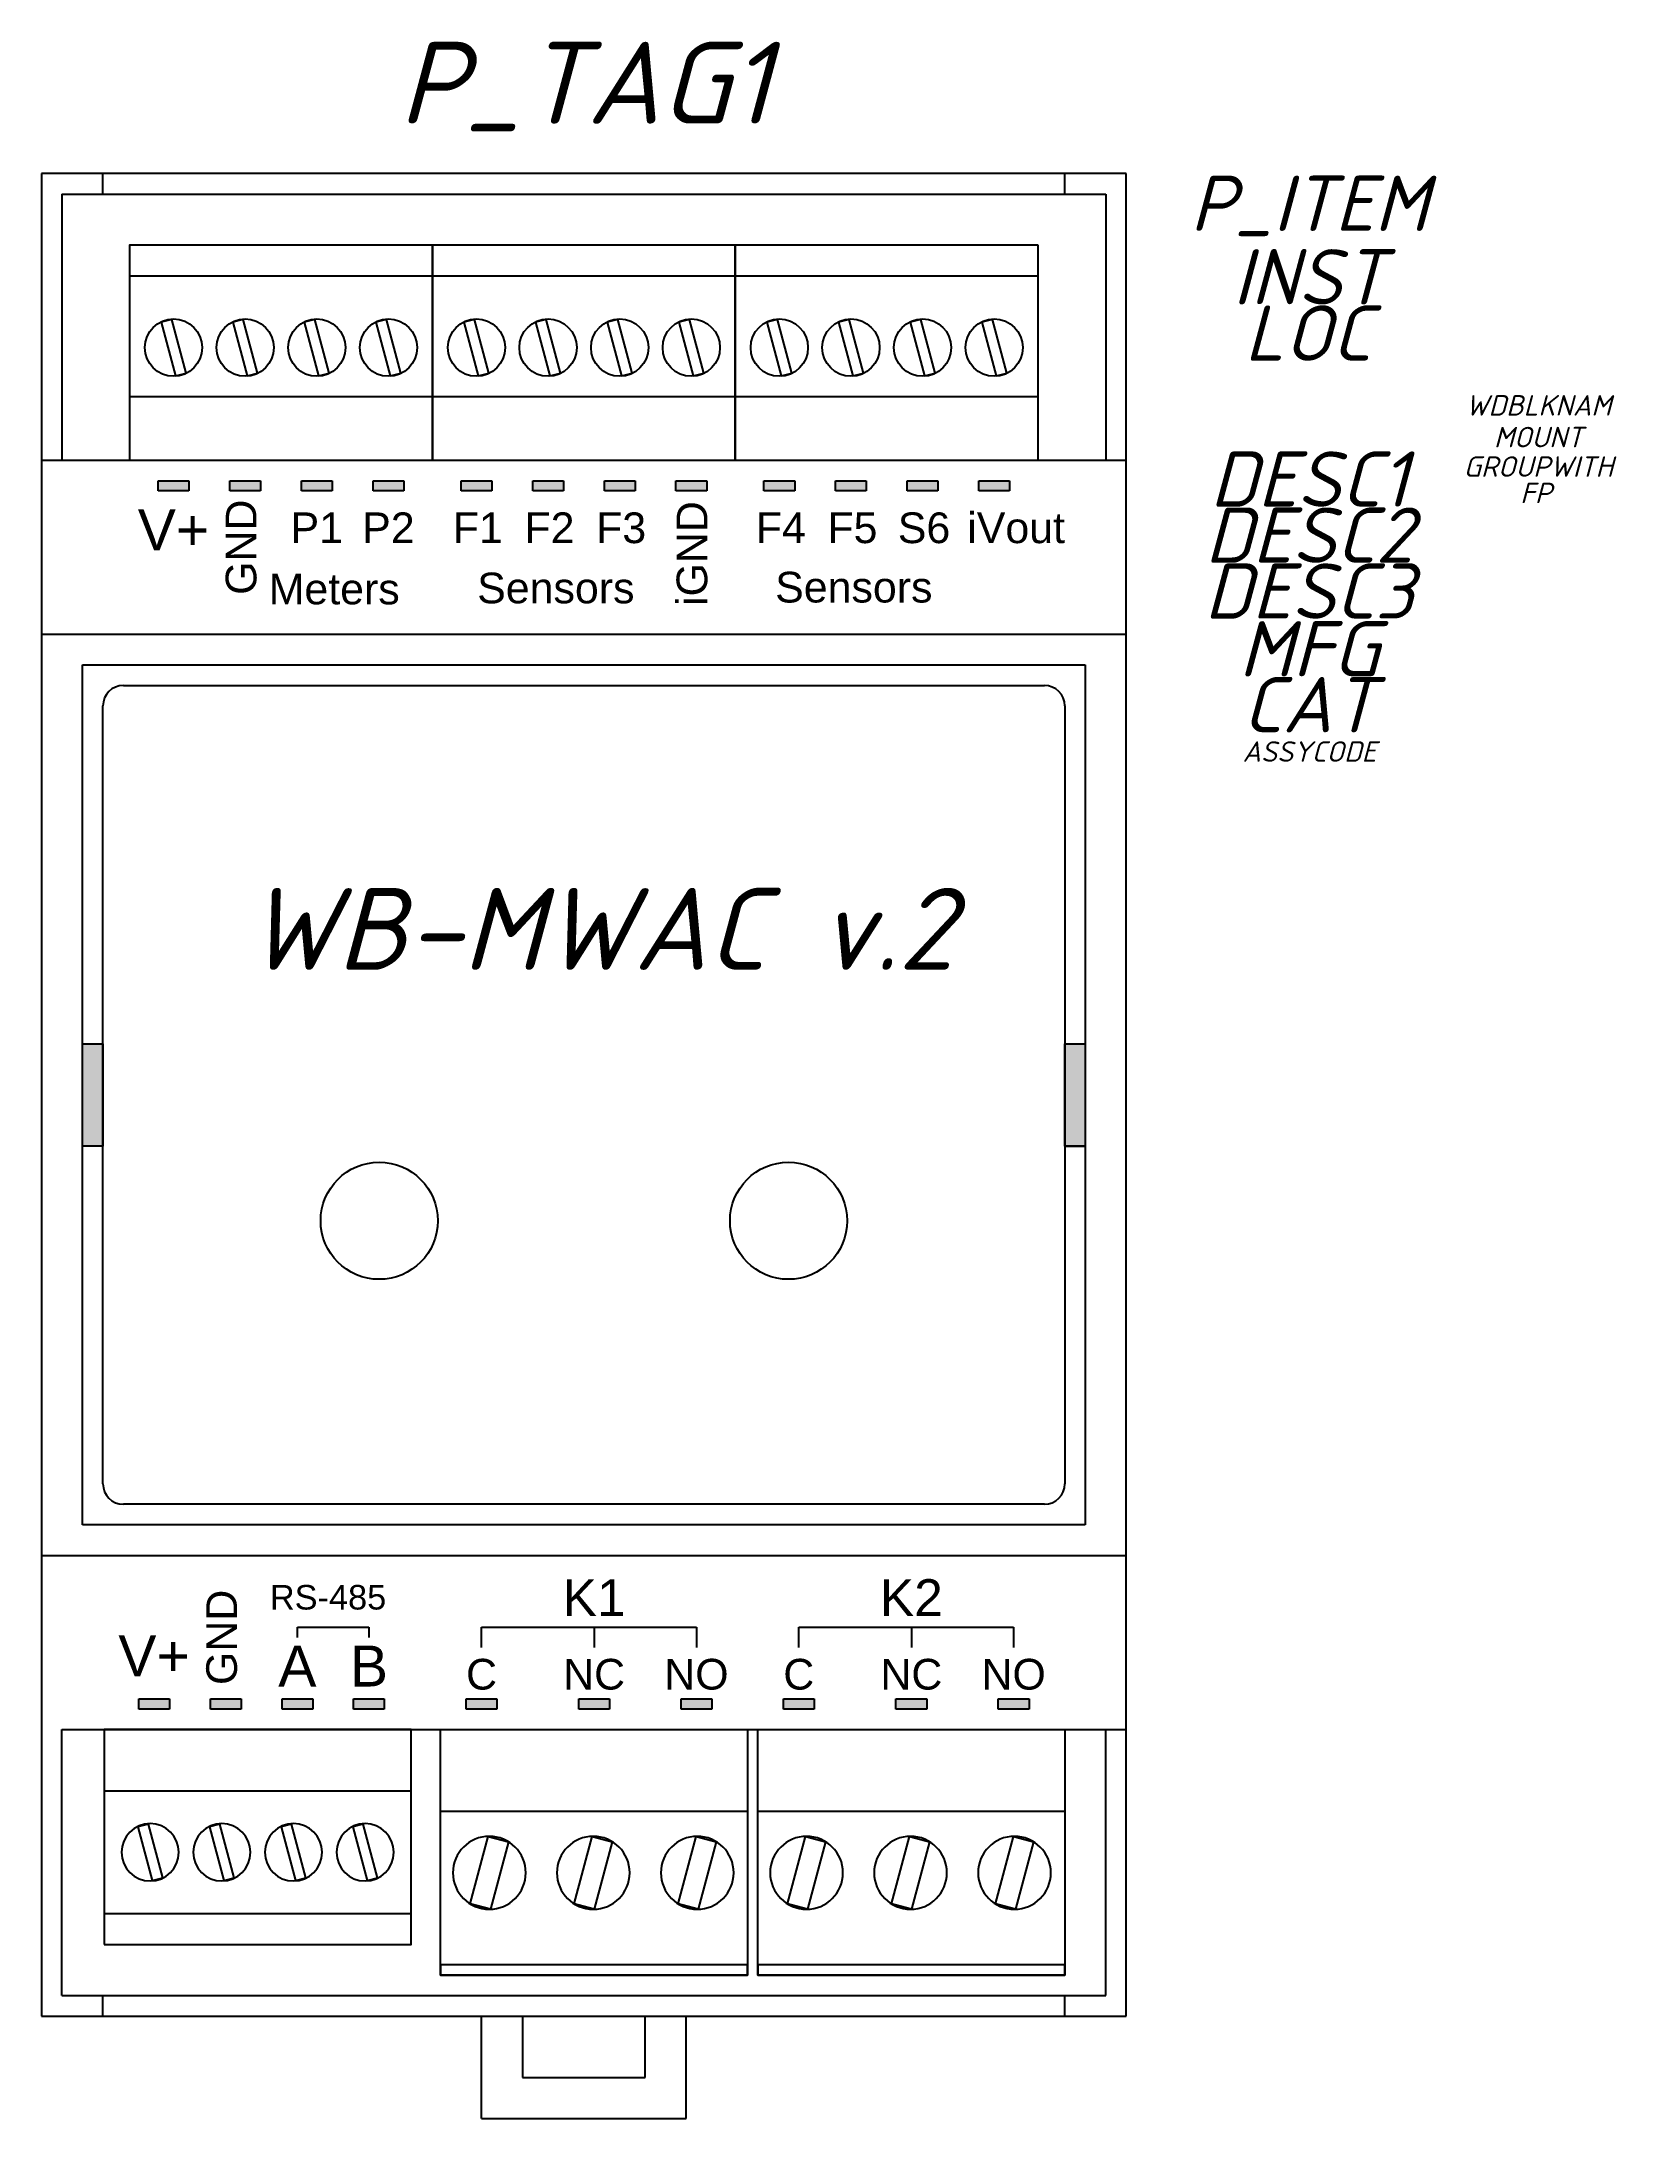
# Model space of a CAD drawing. Header units: millimetres. Extents: x 0 to 77, y -28 to 74.
import ezdxf
from ezdxf.enums import TextEntityAlignment as Align

# ---------------------------------------------------------------- set-up
doc = ezdxf.new("R2010")
doc.units = ezdxf.units.MM
doc.header["$LTSCALE"] = 6
doc.layers.add('Винты', color=8, linetype='Continuous')
doc.layers.add('Клеммники', color=125, linetype='Continuous')
doc.styles.add('textstyle51', font='arial.ttf')
doc.styles.add('textstyle53', font='arial.ttf')
doc.styles.add('textstyle54', font='arial.ttf')
doc.styles.add('textstyle55', font='arial.ttf')
doc.styles.add('textstyle56', font='arial.ttf')
doc.styles.add('textstyle57', font='arial.ttf')
doc.styles.add('textstyle58', font='arial.ttf')
doc.styles.add('textstyle59', font='arial.ttf')
doc.styles.add('textstyle60', font='arial.ttf')
doc.styles.add('textstyle61', font='arial.ttf')
doc.styles.add('textstyle62', font='arial.ttf')
doc.styles.add('textstyle63', font='arial.ttf')
doc.styles.add('textstyle64', font='arial.ttf')
doc.styles.add('textstyle65', font='arial.ttf')
doc.styles.add('textstyle66', font='arial.ttf')
doc.styles.add('textstyle67', font='arial.ttf')
doc.styles.add('textstyle68', font='arial.ttf')
doc.styles.add('textstyle69', font='arial.ttf')
doc.styles.add('textstyle70', font='arial.ttf')
doc.styles.add('textstyle71', font='arial.ttf')
doc.styles.add('textstyle72', font='arial.ttf')
doc.styles.add('textstyle73', font='arial.ttf')
doc.styles.add('textstyle74', font='arial.ttf')
doc.styles.add('textstyle75', font='arial.ttf')
doc.styles.add('textstyle76', font='arial.ttf')
doc.styles.add('textstyle78', font='arial.ttf')
doc.styles.add('textstyle79', font='arial.ttf')
doc.styles.add('textstyle80', font='arial.ttf')
doc.styles.add('WD_IEC', font='isocpeui.ttf', dxfattribs={"height": 2.5})

# ---------------------------------------------------------------- blocks, each defined once
blk = doc.blocks.new('*U2')
at = {"layer": 'Винты'}
blk.add_lwpolyline([(0.09, -1.37), (0.61, -1.24), (-0.09, 1.37), (-0.61, 1.24)], close=True, dxfattribs=at)
blk.add_circle((0, 0), 1.4, dxfattribs=at)
blk = doc.blocks.new('*U1')
at = {"layer": 'Винты'}
blk.add_lwpolyline([(0.09, -1.37), (0.61, -1.24), (-0.09, 1.37), (-0.61, 1.24)], close=True, dxfattribs=at)
blk.add_circle((0, 0), 1.4, dxfattribs=at)
blk = doc.blocks.new('*U0')
at = {"layer": 'Винты'}
blk.add_lwpolyline([(0.09, -1.37), (0.61, -1.24), (-0.09, 1.37), (-0.61, 1.24)], close=True, dxfattribs=at)
blk.add_circle((0, 0), 1.4, dxfattribs=at)

msp = doc.modelspace()

# ---------------------------------------------------------------- hatches: boundary and pattern name
for points in [[(7.2, 52.5), (7.2, 52), (5.7, 52), (5.7, 52.5)], [(10.7, 52.5), (10.7, 52), (9.2, 52), (9.2, 52.5)], [(14.2, 52.5), (14.2, 52), (12.7, 52), (12.7, 52.5)], [(17.7, 52.5), (17.7, 52), (16.2, 52), (16.2, 52.5)], [(22, 52.5), (22, 52), (20.5, 52), (20.5, 52.5)], [(25.5, 52.5), (25.5, 52), (24, 52), (24, 52.5)], [(29, 52.5), (29, 52), (27.5, 52), (27.5, 52.5)], [(32.5, 52.5), (32.5, 52), (31, 52), (31, 52.5)], [(36.8, 52.5), (36.8, 52), (35.3, 52), (35.3, 52.5)], [(40.3, 52.5), (40.3, 52), (38.8, 52), (38.8, 52.5)], [(43.8, 52.5), (43.8, 52), (42.3, 52), (42.3, 52.5)], [(47.3, 52.5), (47.3, 52), (45.8, 52), (45.8, 52.5)], [(2, 20), (2, 25), (3, 25), (3, 20)], [(50.05, 20.04), (50.05, 25.04), (51.05, 25.04), (51.05, 20.04)], [(6.25, -7), (6.25, -7.5), (4.75, -7.5), (4.75, -7)], [(9.75, -7), (9.75, -7.5), (8.25, -7.5), (8.25, -7)], [(13.25, -7), (13.25, -7.5), (11.75, -7.5), (11.75, -7)], [(16.75, -7), (16.75, -7.5), (15.25, -7.5), (15.25, -7)], [(22.25, -7), (22.25, -7.5), (20.75, -7.5), (20.75, -7)], [(27.75, -7), (27.75, -7.5), (26.25, -7.5), (26.25, -7)], [(31.25, -7.5), (31.25, -7), (32.75, -7), (32.75, -7.5)], [(37.75, -7), (37.75, -7.5), (36.25, -7.5), (36.25, -7)], [(43.25, -7), (43.25, -7.5), (41.75, -7.5), (41.75, -7)], [(46.75, -7.5), (46.75, -7), (48.25, -7), (48.25, -7.5)]]:
    msp.add_hatch(color=256).paths.add_polyline_path(points)

# ---------------------------------------------------------------- linework, layer by layer
for p, q in [((53, 67.5), (0, 67.5)), ((0, 67.5), (0, -22.5)), ((3, 66.5), (3, 67.5)), ((50, 66.5), (50, 67.5)), ((53, -22.5), (53, 67.5)), ((1, 66.5), (52, 66.5)), ((1, 66.5), (1, 53.5)), ((52, 66.5), (52, 53.5)), ((0, 53.5), (53, 53.5)), ((19.1, 53.5), (19.1, 53.5)), ((33.9, 53.5), (33.9, 53.5)), ((48.7, 53.5), (48.7, 53.5)), ((5.7, 52.5), (7.2, 52.5)), ((5.7, 52), (5.7, 52.5)), ((7.2, 52), (5.7, 52)), ((7.2, 52.5), (7.2, 52)), ((9.2, 52.5), (10.7, 52.5)), ((9.2, 52), (9.2, 52.5)), ((10.7, 52), (9.2, 52)), ((10.7, 52.5), (10.7, 52)), ((12.7, 52.5), (14.2, 52.5)), ((12.7, 52), (12.7, 52.5)), ((14.2, 52), (12.7, 52)), ((14.2, 52.5), (14.2, 52)), ((16.2, 52.5), (17.7, 52.5)), ((16.2, 52), (16.2, 52.5)), ((17.7, 52), (16.2, 52)), ((17.7, 52.5), (17.7, 52)), ((20.5, 52.5), (22, 52.5)), ((20.5, 52), (20.5, 52.5)), ((22, 52), (20.5, 52)), ((22, 52.5), (22, 52)), ((24, 52.5), (25.5, 52.5)), ((24, 52), (24, 52.5)), ((25.5, 52), (24, 52)), ((25.5, 52.5), (25.5, 52)), ((27.5, 52.5), (29, 52.5)), ((27.5, 52), (27.5, 52.5)), ((29, 52), (27.5, 52)), ((29, 52.5), (29, 52)), ((31, 52.5), (32.5, 52.5)), ((31, 52), (31, 52.5)), ((32.5, 52), (31, 52)), ((32.5, 52.5), (32.5, 52)), ((35.3, 52.5), (36.8, 52.5)), ((35.3, 52), (35.3, 52.5)), ((36.8, 52), (35.3, 52)), ((36.8, 52.5), (36.8, 52)), ((38.8, 52.5), (40.3, 52.5)), ((38.8, 52), (38.8, 52.5)), ((40.3, 52), (38.8, 52)), ((40.3, 52.5), (40.3, 52)), ((42.3, 52.5), (43.8, 52.5)), ((42.3, 52), (42.3, 52.5)), ((43.8, 52), (42.3, 52)), ((43.8, 52.5), (43.8, 52)), ((45.8, 52.5), (47.3, 52.5)), ((45.8, 52), (45.8, 52.5)), ((47.3, 52), (45.8, 52)), ((47.3, 52.5), (47.3, 52)), ((0, 45), (53, 45)), ((2, 43.5), (51, 43.5)), ((2, 1.5), (2, 43.5)), ((51, 43.5), (51, 1.5)), ((4, 42.5), (49, 42.5)), ((3, 3.5), (3, 41.5)), ((50, 41.5), (50, 3.5)), ((2, 25), (3, 25)), ((2, 20), (2, 25)), ((3, 25), (3, 20)), ((50, 25), (51, 25)), ((50, 25), (51, 25)), ((50, 20), (50, 25)), ((51, 25), (51, 20)), ((3, 20), (2, 20)), ((50, 20), (51, 20)), ((51, 20), (50, 20)), ((49, 2.5), (4, 2.5)), ((51, 1.5), (2, 1.5)), ((0, 0), (53, 0)), ((4.75, -7), (6.25, -7)), ((4.75, -7.5), (4.75, -7)), ((6.25, -7), (6.25, -7.5)), ((8.25, -7), (9.75, -7)), ((8.25, -7.5), (8.25, -7)), ((9.75, -7), (9.75, -7.5)), ((11.75, -7), (13.25, -7)), ((11.75, -7.5), (11.75, -7)), ((13.25, -7), (13.25, -7.5)), ((15.25, -7), (16.75, -7)), ((15.25, -7.5), (15.25, -7)), ((16.75, -7), (16.75, -7.5)), ((20.75, -7), (22.25, -7)), ((20.75, -7.5), (20.75, -7)), ((22.25, -7), (22.25, -7.5)), ((26.25, -7), (27.75, -7)), ((26.25, -7.5), (26.25, -7)), ((27.75, -7), (27.75, -7.5)), ((31.25, -7), (32.75, -7)), ((31.25, -7.5), (31.25, -7)), ((32.75, -7), (32.75, -7.5)), ((36.25, -7), (37.75, -7)), ((36.25, -7.5), (36.25, -7)), ((37.75, -7), (37.75, -7.5)), ((41.75, -7), (43.25, -7)), ((41.75, -7.5), (41.75, -7)), ((43.25, -7), (43.25, -7.5)), ((46.75, -7), (48.25, -7)), ((46.75, -7.5), (46.75, -7)), ((48.25, -7), (48.25, -7.5)), ((6.25, -7.5), (4.75, -7.5)), ((9.75, -7.5), (8.25, -7.5)), ((13.25, -7.5), (11.75, -7.5)), ((16.75, -7.5), (15.25, -7.5)), ((22.25, -7.5), (20.75, -7.5)), ((27.75, -7.5), (26.25, -7.5)), ((32.75, -7.5), (31.25, -7.5)), ((37.75, -7.5), (36.25, -7.5)), ((43.25, -7.5), (41.75, -7.5)), ((48.25, -7.5), (46.75, -7.5)), ((1, -8.5), (53, -8.5)), ((1, -21.5), (1, -8.5)), ((52, -21.5), (52, -8.5)), ((5.22, -13.13), (4.71, -13.26)), ((5.92, -15.74), (5.22, -13.13)), ((8.72, -13.13), (8.21, -13.26)), ((9.42, -15.74), (8.72, -13.13)), ((12.22, -13.13), (11.71, -13.26)), ((12.92, -15.74), (12.22, -13.13)), ((15.72, -13.13), (15.21, -13.26)), ((16.42, -15.74), (15.72, -13.13)), ((4.71, -13.26), (5.41, -15.87)), ((8.21, -13.26), (8.91, -15.87)), ((11.71, -13.26), (12.41, -15.87)), ((15.21, -13.26), (15.91, -15.87)), ((20.95, -17.01), (21.83, -13.72)), ((21.83, -13.72), (22.81, -13.99)), ((22.81, -13.99), (21.93, -17.28)), ((26.03, -17.01), (26.91, -13.72)), ((26.91, -13.72), (27.89, -13.99)), ((27.89, -13.99), (27.01, -17.28)), ((31.11, -17.01), (31.99, -13.72)), ((31.99, -13.72), (32.97, -13.99)), ((32.97, -13.99), (32.09, -17.28)), ((36.45, -17.01), (37.33, -13.72)), ((37.33, -13.72), (38.31, -13.99)), ((38.31, -13.99), (37.43, -17.28)), ((41.53, -17.01), (42.41, -13.72)), ((42.41, -13.72), (43.39, -13.99)), ((43.39, -13.99), (42.51, -17.28)), ((46.61, -17.01), (47.49, -13.72)), ((47.49, -13.72), (48.47, -13.99)), ((48.47, -13.99), (47.59, -17.28)), ((5.41, -15.87), (5.92, -15.74)), ((8.91, -15.87), (9.42, -15.74)), ((12.41, -15.87), (12.92, -15.74)), ((15.91, -15.87), (16.42, -15.74)), ((21.93, -17.28), (20.95, -17.01)), ((27.01, -17.28), (26.03, -17.01)), ((32.09, -17.28), (31.11, -17.01)), ((37.43, -17.28), (36.45, -17.01)), ((42.51, -17.28), (41.53, -17.01)), ((47.59, -17.28), (46.61, -17.01)), ((1, -21.5), (52, -21.5)), ((3, -22.5), (3, -21.5)), ((50, -22.5), (50, -21.5)), ((0, -22.5), (53, -22.5)), ((21.5, -27.5), (21.5, -22.5)), ((23.5, -22.5), (23.5, -25.5)), ((29.5, -25.5), (29.5, -22.5)), ((31.5, -27.5), (31.5, -22.5)), ((23.5, -25.5), (29.5, -25.5)), ((21.5, -27.5), (31.5, -27.5))]:
    msp.add_line(p, q)
at = {"lineweight": 25}
for p, q in [((12.5, -4), (12.5, -3.5)), ((12.5, -3.5), (16, -3.5)), ((16, -3.5), (16, -4)), ((21.5, -4.5), (21.5, -3.5)), ((21.5, -3.5), (32, -3.5)), ((27, -3.5), (27, -4.5)), ((32, -3.5), (32, -4.5)), ((37, -4.5), (37, -3.5)), ((37, -3.5), (47.5, -3.5)), ((42.5, -3.5), (42.5, -4.5)), ((47.5, -3.5), (47.5, -4.5))]:
    msp.add_line(p, q, dxfattribs=at)
for points in [[(19.1, 64), (4.3, 64), (4.3, 62.5), (19.1, 62.5)], [(19.1, 64), (4.3, 64), (4.3, 53.5), (19.1, 53.5)], [(33.9, 64), (19.1, 64), (19.1, 62.5), (33.9, 62.5)], [(33.9, 64), (19.1, 64), (19.1, 53.5), (33.9, 53.5)], [(48.7, 64), (33.9, 64), (33.9, 62.5), (48.7, 62.5)], [(48.7, 64), (33.9, 64), (33.9, 53.5), (48.7, 53.5)], [(19.1, 56.6), (4.3, 56.6), (4.3, 53.5), (19.1, 53.5)], [(33.9, 56.6), (19.1, 56.6), (19.1, 53.5), (33.9, 53.5)], [(48.7, 56.6), (33.9, 56.6), (33.9, 53.5), (48.7, 53.5)], [(3.06, -11.5), (18.06, -11.5), (18.06, -8.5), (3.06, -8.5)], [(3.06, -19), (18.06, -19), (18.06, -8.5), (3.06, -8.5)], [(3.06, -19), (18.06, -19), (18.06, -17.5), (3.06, -17.5)]]:
    msp.add_lwpolyline(points, close=True)
for points in [[(19.5, -8.5), (34.5, -8.5), (34.5, -12.5), (19.5, -12.5)], [(19.5, -8.5), (34.5, -8.5), (34.5, -20.5), (19.5, -20.5)], [(35, -8.5), (50, -8.5), (50, -12.5), (35, -12.5)], [(35, -8.5), (50, -8.5), (50, -20.5), (35, -20.5)], [(19.5, -20.5), (34.5, -20.5), (34.5, -20), (19.5, -20)], [(35, -20.5), (50, -20.5), (50, -20), (35, -20)]]:
    msp.add_lwpolyline(points, close=True, dxfattribs=at)
for centre in [(16.5, 16.35), (36.5, 16.35)]:
    msp.add_circle(centre, 2.86)
for centre, radius, start, end in [((4, 41.5), 1, 90, 180), ((49, 41.5), 1, 0, 90), ((4, 3.5), 1, 180, 270), ((49, 3.5), 1, 270, 0), ((5.31, -14.5), 1.4, 0, 180), ((8.81, -14.5), 1.4, 0, 180), ((12.31, -14.5), 1.4, 0, 180), ((15.81, -14.5), 1.4, 0, 180), ((21.88, -15.5), 1.78, 0, 180), ((26.96, -15.5), 1.78, 0, 180), ((32.04, -15.5), 1.78, 0, 180), ((37.38, -15.5), 1.78, 0, 180), ((42.46, -15.5), 1.78, 0, 180), ((47.54, -15.5), 1.78, 0, 180), ((5.31, -14.5), 1.4, 180, 0), ((8.81, -14.5), 1.4, 180, 0), ((12.31, -14.5), 1.4, 180, 0), ((15.81, -14.5), 1.4, 180, 0), ((21.88, -15.5), 1.78, 180, 0), ((26.96, -15.5), 1.78, 180, 0), ((32.04, -15.5), 1.78, 180, 0), ((37.38, -15.5), 1.78, 180, 0), ((42.46, -15.5), 1.78, 180, 0), ((47.54, -15.5), 1.78, 180, 0)]:
    msp.add_arc(centre, radius, start, end)

# ---------------------------------------------------------------- block references
at = {"layer": 'Клеммники', "color": 0, "linetype": 'ByBlock', "lineweight": -2, "transparency": 16777216, "rotation": 180}
for name, p in [('*U0', (6.45, 59)), ('*U0', (9.95, 59)), ('*U0', (13.45, 59)), ('*U0', (16.95, 59)), ('*U1', (21.25, 59)), ('*U1', (24.75, 59)), ('*U1', (28.25, 59)), ('*U1', (31.75, 59)), ('*U2', (36.05, 59)), ('*U2', (39.55, 59)), ('*U2', (43.05, 59)), ('*U2', (46.55, 59))]:
    msp.add_blockref(name, p, dxfattribs=at)

# ---------------------------------------------------------------- texts
for s, height, style, p in [('V+', 2, 'textstyle66', (6.45, 48.5)), ('P1', 1.5, 'textstyle72', (13.45, 49)), ('P2', 1.5, 'textstyle73', (16.95, 49)), ('F1', 1.5, 'textstyle80', (21.32, 49)), ('F2', 1.5, 'textstyle74', (24.82, 49)), ('F3', 1.5, 'textstyle75', (28.32, 49)), ('F4', 1.5, 'textstyle76', (36.12, 49)), ('F5', 1.5, 'textstyle79', (39.62, 49)), ('S6', 1.5, 'textstyle62', (43.12, 49)), ('iVout', 1.5, 'textstyle59', (47.62, 49)), ('Meters', 1.5, 'textstyle70', (14.3, 46.01)), ('Sensors', 1.5, 'textstyle60', (25.13, 46.06)), ('Sensors', 1.5, 'textstyle61', (39.69, 46.1)), ('RS-485', 1.2, 'textstyle51', (14, -3)), ('K1', 1.8, 'textstyle65', (27, -3.5)), ('K2', 1.8, 'textstyle69', (42.5, -3.5)), ('V+', 2, 'textstyle53', (5.5, -6.5)), ('A', 2, 'textstyle54', (12.5, -7)), ('B', 2, 'textstyle55', (16, -7)), ('C', 1.5, 'textstyle63', (21.5, -7)), ('NC', 1.5, 'textstyle57', (27, -7)), ('NO', 1.5, 'textstyle58', (32, -7)), ('C', 1.5, 'textstyle64', (37, -7)), ('NC', 1.5, 'textstyle67', (42.5, -7)), ('NO', 1.5, 'textstyle68', (47.5, -7))]:
    msp.add_text(s, height=height, dxfattribs=dict(style=style)).set_placement(p, align=Align.BOTTOM_CENTER)
for s, style, p in [('GND', 'textstyle71', (10.95, 49.25)), ('iGND', 'textstyle78', (32.98, 48.94)), ('GND', 'textstyle56', (10, -4))]:
    msp.add_text(s, height=1.5, rotation=90, dxfattribs=dict(style=style)).set_placement(p, align=Align.BOTTOM_CENTER)
at = {"insert": (9.96, 32.61), "char_height": 4, "attachment_point": 1, "style": 'WD_IEC'}
msp.add_mtext('WB-MWAC v.2', dxfattribs=at)
at = {"style": 'WD_IEC'}
for tag, height, p in [('P_TAG1', 4, (26.54, 69.94)), ('DESC1', 2.7, (61.93, 51.23)), ('DESC2', 2.7, (61.93, 48.49)), ('DESC3', 2.7, (61.93, 45.76))]:
    msp.add_attdef(tag, text='', height=height, dxfattribs=at).set_placement(p, align=Align.CENTER)
for tag, height, flags, p in [('P_ITEM', 2.7, 1, (61.93, 64.7)), ('INST', 2.7, 1, (61.93, 61.11)), ('LOC', 2.7, 1, (61.87, 58.36)), ('WDBLKNAM', 1, 1, (73.14, 55.68)), ('MOUNT', 1, 1, (73.14, 54.13)), ('GROUPWITH', 1, 1, (73.14, 52.69)), ('FP', 1, 1, (73.02, 51.4)), ('MFG', 2.7, 1, (61.93, 42.94)), ('CAT', 2.7, 1, (61.93, 40.21)), ('ASSYCODE', 1, 9, (61.95, 38.77))]:
    msp.add_attdef(tag, text='', height=height, dxfattribs=dict(at, flags=flags)).set_placement(p, align=Align.CENTER)

doc.saveas('drawing.dxf')
